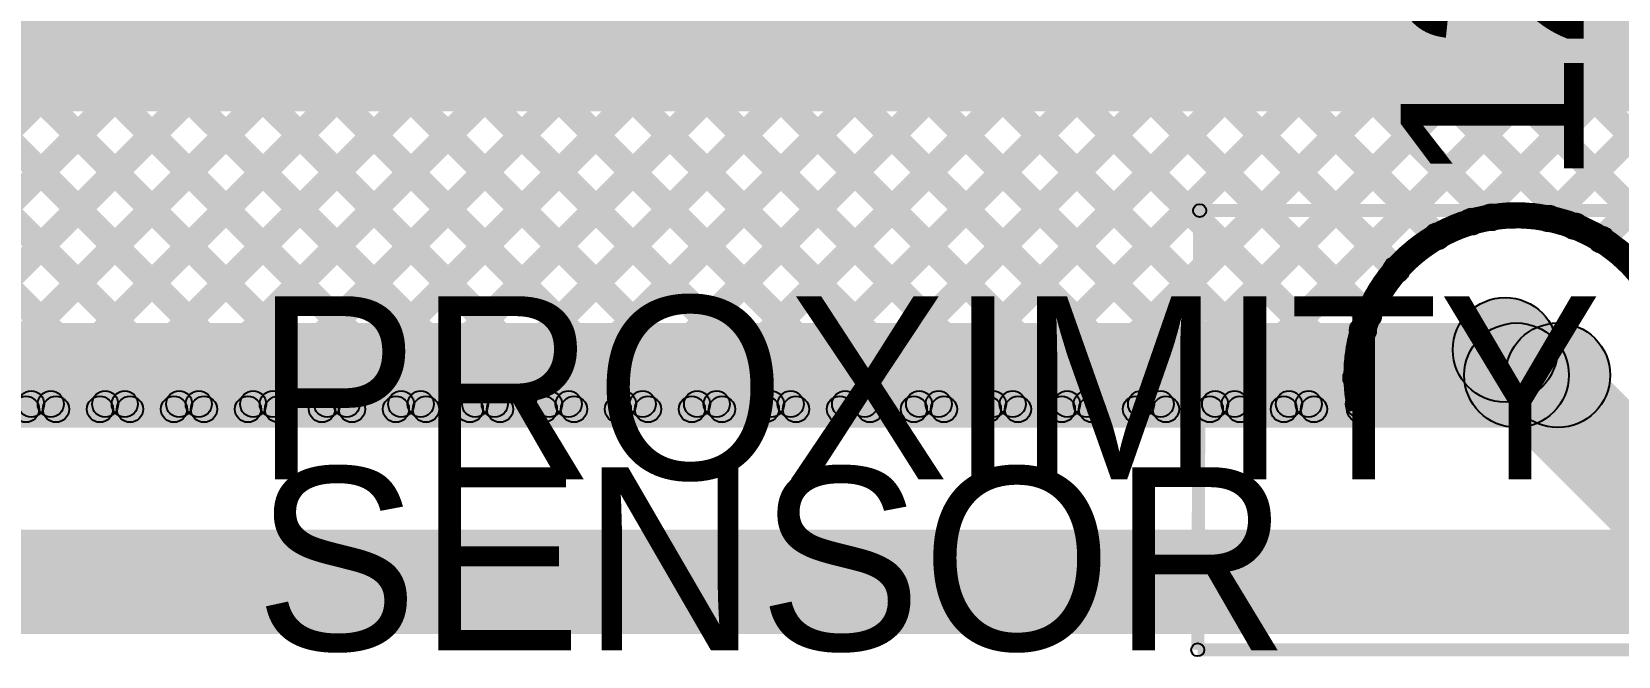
# Model space of a CAD drawing. Header units: millimetres. Extents: x -0.08 to 5.25, y -0.08 to 2.73.
# Drawn here: x 1.767 to 2.373, y 0.089 to 0.328 of the extents above; entities that cross this region are included whole.
import ezdxf

# ---------------------------------------------------------------- set-up
doc = ezdxf.new("R2010")
doc.units = ezdxf.units.MM
doc.header["$MEASUREMENT"] = 0
for name, color, linetype in [('BottomLayer', 5, 'Continuous'), ('BottomSolder', 6, 'Continuous'), ('PadHoleLayer', 156, 'Continuous'), ('TopLayer', 1, 'Continuous'), ('TopOverlay', 2, 'Continuous'), ('TopSolder', 216, 'Continuous')]:
    doc.layers.add(name, color=color, linetype=linetype)

# ---------------------------------------------------------------- blocks, each defined once
blk = doc.blocks.new('WJ301V_5_0_3P_6')
at = {"layer": 'BottomLayer'}
h = blk.add_hatch(color=5, dxfattribs=at)
edge = h.paths.add_edge_path()
edge.add_arc((0, 0), 0.04921, 0, 360)
at = {"layer": 'BottomSolder'}
h = blk.add_hatch(color=6, dxfattribs=at)
edge = h.paths.add_edge_path()
edge.add_arc((0, 0), 0.05321, 0, 360)
at = {"layer": 'PadHoleLayer'}
h = blk.add_hatch(color=156, dxfattribs=at)
edge = h.paths.add_edge_path()
edge.add_arc((0, 0), 0.02559, 0, 360)
at = {"layer": 'TopLayer'}
h = blk.add_hatch(color=1, dxfattribs=at)
edge = h.paths.add_edge_path()
edge.add_arc((0, 0), 0.04921, 0, 360)
at = {"layer": 'TopOverlay'}
for points in [[(-0.11936, -0.10501), (-0.12436, -0.10499), (-0.12363, 0.06301), (-0.11863, 0.06299)], [(-0.12113, 0.0605), (-0.12113, 0.0655), (0.49082, 0.0655), (0.49082, 0.0605)], [(-0.12186, -0.1075), (-0.12186, -0.1025), (0.49192, -0.1025), (0.49192, -0.1075)]]:
    blk.add_hatch(color=2, dxfattribs=at).paths.add_polyline_path(points)
h = blk.add_hatch(color=2, dxfattribs=at)
edge = h.paths.add_edge_path()
edge.add_arc((-0.12113, 0.063), 0.0025, 0, 360)
h = blk.add_hatch(color=2, dxfattribs=at)
edge = h.paths.add_edge_path()
edge.add_arc((-0.12113, 0.063), 0.0025, 0, 360)
h = blk.add_hatch(color=2, dxfattribs=at)
edge = h.paths.add_edge_path()
edge.add_arc((-0.12186, -0.105), 0.0025, 0, 360)
h = blk.add_hatch(color=2, dxfattribs=at)
edge = h.paths.add_edge_path()
edge.add_arc((-0.12186, -0.105), 0.0025, 0, 360)
at = {"layer": 'TopSolder'}
h = blk.add_hatch(color=216, dxfattribs=at)
edge = h.paths.add_edge_path()
edge.add_arc((0, 0), 0.05321, 0, 360)
at = {"layer": 'TopOverlay'}
for centre in [(-0.12113, 0.063), (-0.12113, 0.063), (-0.12186, -0.105), (-0.12186, -0.105)]:
    blk.add_circle(centre, 0.0025, dxfattribs=at)

msp = doc.modelspace()

# ---------------------------------------------------------------- hatches: boundary and pattern name
at = {"layer": 'BottomLayer'}
for points in [[(1.6605, 0.298), (1.6605, 0.338), (2.414, 0.338), (2.414, 0.298)], [(0.388, 0.177), (0.388, 0.217), (2.3343, 0.217), (2.3343, 0.177)], [(0.22, 0.098), (0.22, 0.138), (3.154, 0.138), (3.154, 0.098)]]:
    msp.add_hatch(color=5, dxfattribs=at).paths.add_polyline_path(points)
h = msp.add_hatch(color=5, dxfattribs=at)
edge = h.paths.add_edge_path()
edge.add_arc((2.3343, 0.197), 0.02, 0, 360)
at = {"layer": 'TopLayer'}
for points in [[(1.93775, 0.18046), (1.93068, 0.18754), (2.79846, 1.05532), (2.80554, 1.04825)], [(1.93975, 0.18246), (1.93268, 0.18954), (2.79846, 1.05532), (2.80554, 1.04825)], [(2.19231, 0.18046), (2.18524, 0.18754), (3.05668, 1.05898), (3.06375, 1.05191)], [(2.19431, 0.18246), (2.18724, 0.18954), (3.05668, 1.05898), (3.06375, 1.05191)], [(1.62662, 0.18046), (1.61955, 0.18754), (2.45996, 1.02795), (2.46703, 1.02087)], [(1.62862, 0.18246), (1.62155, 0.18954), (2.45996, 1.02795), (2.46703, 1.02087)], [(1.65491, 0.18046), (1.64784, 0.18754), (2.48825, 1.02795), (2.49532, 1.02087)], [(1.65691, 0.18246), (1.64984, 0.18954), (2.48825, 1.02795), (2.49532, 1.02087)], [(1.68319, 0.18046), (1.67612, 0.18754), (2.51653, 1.02795), (2.5236, 1.02087)], [(1.68519, 0.18246), (1.67812, 0.18954), (2.51653, 1.02795), (2.5236, 1.02087)], [(1.71148, 0.18046), (1.7044, 0.18754), (2.54481, 1.02795), (2.55189, 1.02087)], [(1.71348, 0.18246), (1.70641, 0.18954), (2.54482, 1.02795), (2.55189, 1.02087)], [(1.73976, 0.18046), (1.73269, 0.18754), (2.5731, 1.02795), (2.58017, 1.02087)], [(1.74176, 0.18246), (1.73469, 0.18954), (2.5731, 1.02795), (2.58017, 1.02087)], [(1.76804, 0.18046), (1.76097, 0.18754), (2.60138, 1.02795), (2.60845, 1.02087)], [(1.77005, 0.18246), (1.76297, 0.18954), (2.60138, 1.02795), (2.60845, 1.02087)], [(1.79633, 0.18046), (1.78926, 0.18754), (2.62967, 1.02795), (2.63674, 1.02087)], [(1.79833, 0.18246), (1.79126, 0.18954), (2.62967, 1.02795), (2.63674, 1.02087)], [(1.82461, 0.18046), (1.81754, 0.18754), (2.65795, 1.02795), (2.66502, 1.02087)], [(1.82661, 0.18246), (1.81954, 0.18954), (2.65795, 1.02795), (2.66502, 1.02087)], [(1.8529, 0.18046), (1.84583, 0.18754), (2.68624, 1.02795), (2.69331, 1.02087)], [(1.8549, 0.18246), (1.84783, 0.18954), (2.68624, 1.02795), (2.69331, 1.02087)], [(1.88118, 0.18046), (1.87411, 0.18754), (2.71452, 1.02795), (2.72159, 1.02087)], [(1.88318, 0.18246), (1.87611, 0.18954), (2.71452, 1.02795), (2.72159, 1.02087)], [(1.90947, 0.18046), (1.90239, 0.18754), (2.7428, 1.02795), (2.74988, 1.02087)], [(1.91147, 0.18246), (1.9044, 0.18954), (2.74281, 1.02795), (2.74988, 1.02087)], [(1.96603, 0.18046), (1.95896, 0.18754), (2.79937, 1.02795), (2.80644, 1.02087)], [(1.96804, 0.18246), (1.96096, 0.18954), (2.79937, 1.02795), (2.80644, 1.02087)], [(1.99432, 0.18046), (1.98725, 0.18754), (2.82766, 1.02795), (2.83473, 1.02087)], [(1.99632, 0.18246), (1.98925, 0.18954), (2.82766, 1.02795), (2.83473, 1.02087)], [(2.0226, 0.18046), (2.01553, 0.18754), (2.85594, 1.02795), (2.86301, 1.02087)], [(2.0246, 0.18246), (2.01753, 0.18954), (2.85594, 1.02795), (2.86301, 1.02087)], [(2.05089, 0.18046), (2.04382, 0.18754), (2.88423, 1.02795), (2.8913, 1.02087)], [(2.05289, 0.18246), (2.04582, 0.18954), (2.88423, 1.02795), (2.8913, 1.02087)], [(2.07917, 0.18046), (2.0721, 0.18754), (2.91251, 1.02795), (2.91958, 1.02087)], [(2.08117, 0.18246), (2.0741, 0.18954), (2.91251, 1.02795), (2.91958, 1.02087)], [(2.10746, 0.18046), (2.10038, 0.18754), (2.94079, 1.02795), (2.94787, 1.02087)], [(2.10946, 0.18246), (2.10239, 0.18954), (2.9408, 1.02795), (2.94787, 1.02087)], [(2.13574, 0.18046), (2.12867, 0.18754), (2.96908, 1.02795), (2.97615, 1.02087)], [(2.13774, 0.18246), (2.13067, 0.18954), (2.96908, 1.02795), (2.97615, 1.02087)], [(2.16402, 0.18046), (2.15695, 0.18754), (2.99736, 1.02795), (3.00443, 1.02087)], [(2.16603, 0.18246), (2.15895, 0.18954), (2.99736, 1.02795), (3.00443, 1.02087)], [(2.22059, 0.18046), (2.21352, 0.18754), (3.05668, 1.0307), (3.06375, 1.02363)], [(2.22259, 0.18246), (2.21552, 0.18954), (3.05668, 1.0307), (3.06375, 1.02363)], [(1.28774, 0.89146), (1.29481, 0.89854), (2.00381, 0.18954), (1.99674, 0.18246)], [(1.28774, 0.89146), (1.29481, 0.89854), (2.00581, 0.18754), (1.99874, 0.18046)], [(1.31603, 0.89146), (1.3231, 0.89854), (2.0321, 0.18954), (2.02503, 0.18246)], [(1.31603, 0.89146), (1.3231, 0.89854), (2.0341, 0.18754), (2.02703, 0.18046)], [(1.34431, 0.89146), (1.35138, 0.89854), (2.06038, 0.18954), (2.05331, 0.18246)], [(1.34431, 0.89146), (1.35138, 0.89854), (2.06238, 0.18754), (2.05531, 0.18046)], [(1.37259, 0.89146), (1.37967, 0.89854), (2.08867, 0.18954), (2.08159, 0.18246)], [(1.37259, 0.89146), (1.37967, 0.89854), (2.09067, 0.18754), (2.08359, 0.18046)], [(1.40088, 0.89146), (1.40795, 0.89854), (2.11695, 0.18954), (2.10988, 0.18246)], [(1.40088, 0.89146), (1.40795, 0.89854), (2.11895, 0.18754), (2.11188, 0.18046)], [(1.42916, 0.89146), (1.43623, 0.89854), (2.14523, 0.18954), (2.13816, 0.18246)], [(1.42916, 0.89146), (1.43623, 0.89854), (2.14723, 0.18754), (2.14016, 0.18046)], [(1.45745, 0.89146), (1.46452, 0.89854), (2.17352, 0.18954), (2.16645, 0.18246)], [(1.45745, 0.89146), (1.46452, 0.89854), (2.17552, 0.18754), (2.16845, 0.18046)], [(1.48573, 0.89146), (1.4928, 0.89854), (2.2018, 0.18954), (2.19473, 0.18246)], [(1.48573, 0.89146), (1.4928, 0.89854), (2.2038, 0.18754), (2.19673, 0.18046)], [(1.51402, 0.89146), (1.52109, 0.89854), (2.23009, 0.18954), (2.22302, 0.18246)], [(1.51402, 0.89146), (1.52109, 0.89854), (2.23209, 0.18754), (2.22502, 0.18046)], [(1.5423, 0.89146), (1.54937, 0.89854), (2.25837, 0.18954), (2.2513, 0.18246)], [(1.5423, 0.89146), (1.54937, 0.89854), (2.26037, 0.18754), (2.2533, 0.18046)], [(1.57058, 0.89146), (1.57766, 0.89854), (2.27663, 0.19956), (2.26956, 0.19249)], [(1.57059, 0.89146), (1.57766, 0.89854), (2.27663, 0.19956), (2.26956, 0.19249)], [(1.59887, 0.89146), (1.60594, 0.89854), (2.28106, 0.22342), (2.27399, 0.21635)], [(1.59887, 0.89146), (1.60594, 0.89854), (2.28106, 0.22342), (2.27399, 0.21634)], [(1.62715, 0.89146), (1.63422, 0.89854), (2.29184, 0.24092), (2.28477, 0.23385)], [(1.62715, 0.89146), (1.63422, 0.89854), (2.29184, 0.24092), (2.28477, 0.23385)], [(1.65544, 0.89146), (1.66251, 0.89854), (2.3074, 0.25365), (2.30033, 0.24657)], [(1.65544, 0.89146), (1.66251, 0.89854), (2.3074, 0.25365), (2.30033, 0.24657)], [(1.68372, 0.89146), (1.69079, 0.89854), (2.32832, 0.261), (2.32125, 0.25393)], [(1.68372, 0.89146), (1.69079, 0.89854), (2.32832, 0.261), (2.32125, 0.25393)], [(1.71201, 0.89146), (1.71908, 0.89854), (2.36003, 0.25758), (2.35296, 0.25051)], [(1.71201, 0.89146), (1.71908, 0.89854), (2.36003, 0.25758), (2.35296, 0.25051)], [(1.74029, 0.89146), (1.74736, 0.89854), (2.45636, 0.18954), (2.44929, 0.18246)], [(1.74029, 0.89146), (1.74736, 0.89854), (2.45836, 0.18754), (2.45129, 0.18046)], [(1.76857, 0.89146), (1.77565, 0.89854), (2.47347, 0.20071), (2.4664, 0.19364)], [(1.76858, 0.89146), (1.77565, 0.89854), (2.47347, 0.20071), (2.4664, 0.19364)], [(1.79686, 0.89146), (1.80393, 0.89854), (2.38593, 0.31654), (2.37886, 0.30947)], [(1.79686, 0.89146), (1.80393, 0.89854), (2.38593, 0.31654), (2.37886, 0.30947)], [(1.35815, 0.79277), (1.36522, 0.79984), (1.97553, 0.18954), (1.96846, 0.18246)], [(1.35815, 0.79277), (1.36522, 0.79984), (1.97753, 0.18754), (1.97046, 0.18046)], [(1.35815, 0.76449), (1.36522, 0.77156), (1.94724, 0.18954), (1.94017, 0.18246)], [(1.35815, 0.76449), (1.36522, 0.77156), (1.94924, 0.18754), (1.94217, 0.18046)], [(1.35815, 0.7362), (1.36522, 0.74327), (1.91896, 0.18954), (1.91189, 0.18246)], [(1.35815, 0.7362), (1.36522, 0.74327), (1.92096, 0.18754), (1.91389, 0.18046)], [(1.35815, 0.70792), (1.36522, 0.71499), (1.89068, 0.18954), (1.8836, 0.18246)], [(1.35815, 0.70792), (1.36522, 0.71499), (1.89268, 0.18754), (1.8856, 0.18046)], [(1.35815, 0.67963), (1.36522, 0.6867), (1.86239, 0.18954), (1.85532, 0.18246)], [(1.35815, 0.67963), (1.36522, 0.6867), (1.86439, 0.18754), (1.85732, 0.18046)], [(1.35815, 0.65135), (1.36522, 0.65842), (1.83411, 0.18954), (1.82704, 0.18246)], [(1.35815, 0.65135), (1.36522, 0.65842), (1.83611, 0.18754), (1.82904, 0.18046)], [(1.35815, 0.62306), (1.36522, 0.63014), (1.80582, 0.18954), (1.79875, 0.18246)], [(1.35815, 0.62306), (1.36522, 0.63013), (1.80782, 0.18754), (1.80075, 0.18046)], [(1.35815, 0.59478), (1.36522, 0.60185), (1.77754, 0.18954), (1.77047, 0.18246)], [(1.35815, 0.59478), (1.36522, 0.60185), (1.77954, 0.18754), (1.77247, 0.18046)], [(2.32062, 0.25221), (2.31355, 0.25928), (2.37859, 0.32431), (2.38566, 0.31724)], [(2.32062, 0.25221), (2.31355, 0.25928), (2.37859, 0.32431), (2.38566, 0.31724)], [(2.35013, 0.25343), (2.34306, 0.2605), (2.38488, 0.30232), (2.39195, 0.29525)], [(2.35013, 0.25343), (2.34306, 0.2605), (2.38488, 0.30232), (2.39195, 0.29525)], [(2.37033, 0.24534), (2.36325, 0.25241), (2.40162, 0.29078), (2.40869, 0.28371)], [(2.37032, 0.24534), (2.36325, 0.25241), (2.40162, 0.29078), (2.40869, 0.28371)], [(2.31578, 0.19258), (2.34407, 0.22087), (2.43779, 0.12714), (2.40951, 0.09886)], [(2.24888, 0.18046), (2.24181, 0.18754), (2.27202, 0.21775), (2.27909, 0.21068)], [(2.25088, 0.18246), (2.24381, 0.18954), (2.27202, 0.21775), (2.27909, 0.21068)], [(2.3343, 0.177), (2.3343, 0.217), (2.35011, 0.217), (2.35011, 0.177)], [(1.36169, 0.181), (1.36169, 0.191), (2.27408, 0.191), (2.27408, 0.181)], [(1.36169, 0.179), (1.36169, 0.189), (2.27448, 0.189), (2.27448, 0.179)]]:
    msp.add_hatch(color=1, dxfattribs=at).paths.add_polyline_path(points)
h = msp.add_hatch(color=1, dxfattribs=at)
edge = h.paths.add_edge_path()
edge.add_arc((2.32479, 0.25747), 0.005, 0, 360)
h = msp.add_hatch(color=1, dxfattribs=at)
edge = h.paths.add_edge_path()
edge.add_arc((2.32479, 0.25747), 0.005, 0, 360)
h = msp.add_hatch(color=1, dxfattribs=at)
edge = h.paths.add_edge_path()
edge.add_arc((2.34659, 0.25697), 0.005, 0, 360)
h = msp.add_hatch(color=1, dxfattribs=at)
edge = h.paths.add_edge_path()
edge.add_arc((2.34659, 0.25697), 0.005, 0, 360)
h = msp.add_hatch(color=1, dxfattribs=at)
edge = h.paths.add_edge_path()
edge.add_arc((2.30386, 0.25011), 0.005, 0, 360)
h = msp.add_hatch(color=1, dxfattribs=at)
edge = h.paths.add_edge_path()
edge.add_arc((2.30386, 0.25011), 0.005, 0, 360)
h = msp.add_hatch(color=1, dxfattribs=at)
edge = h.paths.add_edge_path()
edge.add_arc((2.31709, 0.25574), 0.005, 0, 360)
h = msp.add_hatch(color=1, dxfattribs=at)
edge = h.paths.add_edge_path()
edge.add_arc((2.31708, 0.25574), 0.005, 0, 360)
h = msp.add_hatch(color=1, dxfattribs=at)
edge = h.paths.add_edge_path()
edge.add_arc((2.3565, 0.25405), 0.005, 0, 360)
h = msp.add_hatch(color=1, dxfattribs=at)
edge = h.paths.add_edge_path()
edge.add_arc((2.35649, 0.25405), 0.005, 0, 360)
h = msp.add_hatch(color=1, dxfattribs=at)
edge = h.paths.add_edge_path()
edge.add_arc((2.36679, 0.24888), 0.005, 0, 360)
h = msp.add_hatch(color=1, dxfattribs=at)
edge = h.paths.add_edge_path()
edge.add_arc((2.36679, 0.24888), 0.005, 0, 360)
h = msp.add_hatch(color=1, dxfattribs=at)
edge = h.paths.add_edge_path()
edge.add_arc((2.2883, 0.23739), 0.005, 0, 360)
h = msp.add_hatch(color=1, dxfattribs=at)
edge = h.paths.add_edge_path()
edge.add_arc((2.2883, 0.23739), 0.005, 0, 360)
h = msp.add_hatch(color=1, dxfattribs=at)
edge = h.paths.add_edge_path()
edge.add_arc((2.27752, 0.21988), 0.005, 0, 360)
h = msp.add_hatch(color=1, dxfattribs=at)
edge = h.paths.add_edge_path()
edge.add_arc((2.27752, 0.21988), 0.005, 0, 360)
h = msp.add_hatch(color=1, dxfattribs=at)
edge = h.paths.add_edge_path()
edge.add_arc((2.32992, 0.20673), 0.02, 0, 360)
h = msp.add_hatch(color=1, dxfattribs=at)
edge = h.paths.add_edge_path()
edge.add_arc((2.27556, 0.21421), 0.005, 0, 360)
h = msp.add_hatch(color=1, dxfattribs=at)
edge = h.paths.add_edge_path()
edge.add_arc((2.27556, 0.21422), 0.005, 0, 360)
h = msp.add_hatch(color=1, dxfattribs=at)
edge = h.paths.add_edge_path()
edge.add_arc((2.3343, 0.197), 0.02, 0, 360)
h = msp.add_hatch(color=1, dxfattribs=at)
edge = h.paths.add_edge_path()
edge.add_arc((2.35011, 0.197), 0.02, 0, 360)
h = msp.add_hatch(color=1, dxfattribs=at)
edge = h.paths.add_edge_path()
edge.add_arc((2.27309, 0.19603), 0.005, 0, 360)
h = msp.add_hatch(color=1, dxfattribs=at)
edge = h.paths.add_edge_path()
edge.add_arc((2.27309, 0.19603), 0.005, 0, 360)
h = msp.add_hatch(color=1, dxfattribs=at)
edge = h.paths.add_edge_path()
edge.add_arc((1.76451, 0.184), 0.005, 0, 360)
h = msp.add_hatch(color=1, dxfattribs=at)
edge = h.paths.add_edge_path()
edge.add_arc((1.76651, 0.186), 0.005, 0, 360)
h = msp.add_hatch(color=1, dxfattribs=at)
edge = h.paths.add_edge_path()
edge.add_arc((1.774, 0.186), 0.005, 0, 360)
h = msp.add_hatch(color=1, dxfattribs=at)
edge = h.paths.add_edge_path()
edge.add_arc((1.776, 0.184), 0.005, 0, 360)
h = msp.add_hatch(color=1, dxfattribs=at)
edge = h.paths.add_edge_path()
edge.add_arc((1.79279, 0.184), 0.005, 0, 360)
h = msp.add_hatch(color=1, dxfattribs=at)
edge = h.paths.add_edge_path()
edge.add_arc((1.79479, 0.186), 0.005, 0, 360)
h = msp.add_hatch(color=1, dxfattribs=at)
edge = h.paths.add_edge_path()
edge.add_arc((1.80229, 0.186), 0.005, 0, 360)
h = msp.add_hatch(color=1, dxfattribs=at)
edge = h.paths.add_edge_path()
edge.add_arc((1.80429, 0.184), 0.005, 0, 360)
h = msp.add_hatch(color=1, dxfattribs=at)
edge = h.paths.add_edge_path()
edge.add_arc((1.82108, 0.184), 0.005, 0, 360)
h = msp.add_hatch(color=1, dxfattribs=at)
edge = h.paths.add_edge_path()
edge.add_arc((1.82308, 0.186), 0.005, 0, 360)
h = msp.add_hatch(color=1, dxfattribs=at)
edge = h.paths.add_edge_path()
edge.add_arc((1.83057, 0.186), 0.005, 0, 360)
h = msp.add_hatch(color=1, dxfattribs=at)
edge = h.paths.add_edge_path()
edge.add_arc((1.83257, 0.184), 0.005, 0, 360)
h = msp.add_hatch(color=1, dxfattribs=at)
edge = h.paths.add_edge_path()
edge.add_arc((1.84936, 0.184), 0.005, 0, 360)
h = msp.add_hatch(color=1, dxfattribs=at)
edge = h.paths.add_edge_path()
edge.add_arc((1.85136, 0.186), 0.005, 0, 360)
h = msp.add_hatch(color=1, dxfattribs=at)
edge = h.paths.add_edge_path()
edge.add_arc((1.85886, 0.186), 0.005, 0, 360)
h = msp.add_hatch(color=1, dxfattribs=at)
edge = h.paths.add_edge_path()
edge.add_arc((1.86086, 0.184), 0.005, 0, 360)
h = msp.add_hatch(color=1, dxfattribs=at)
edge = h.paths.add_edge_path()
edge.add_arc((1.87765, 0.184), 0.005, 0, 360)
h = msp.add_hatch(color=1, dxfattribs=at)
edge = h.paths.add_edge_path()
edge.add_arc((1.87965, 0.186), 0.005, 0, 360)
h = msp.add_hatch(color=1, dxfattribs=at)
edge = h.paths.add_edge_path()
edge.add_arc((1.88714, 0.186), 0.005, 0, 360)
h = msp.add_hatch(color=1, dxfattribs=at)
edge = h.paths.add_edge_path()
edge.add_arc((1.88914, 0.184), 0.005, 0, 360)
h = msp.add_hatch(color=1, dxfattribs=at)
edge = h.paths.add_edge_path()
edge.add_arc((1.90593, 0.184), 0.005, 0, 360)
h = msp.add_hatch(color=1, dxfattribs=at)
edge = h.paths.add_edge_path()
edge.add_arc((1.90793, 0.186), 0.005, 0, 360)
h = msp.add_hatch(color=1, dxfattribs=at)
edge = h.paths.add_edge_path()
edge.add_arc((1.91542, 0.186), 0.005, 0, 360)
h = msp.add_hatch(color=1, dxfattribs=at)
edge = h.paths.add_edge_path()
edge.add_arc((1.91742, 0.184), 0.005, 0, 360)
h = msp.add_hatch(color=1, dxfattribs=at)
edge = h.paths.add_edge_path()
edge.add_arc((1.93421, 0.184), 0.005, 0, 360)
h = msp.add_hatch(color=1, dxfattribs=at)
edge = h.paths.add_edge_path()
edge.add_arc((1.93622, 0.186), 0.005, 0, 360)
h = msp.add_hatch(color=1, dxfattribs=at)
edge = h.paths.add_edge_path()
edge.add_arc((1.94371, 0.186), 0.005, 0, 360)
h = msp.add_hatch(color=1, dxfattribs=at)
edge = h.paths.add_edge_path()
edge.add_arc((1.94571, 0.184), 0.005, 0, 360)
h = msp.add_hatch(color=1, dxfattribs=at)
edge = h.paths.add_edge_path()
edge.add_arc((1.9625, 0.184), 0.005, 0, 360)
h = msp.add_hatch(color=1, dxfattribs=at)
edge = h.paths.add_edge_path()
edge.add_arc((1.9645, 0.186), 0.005, 0, 360)
h = msp.add_hatch(color=1, dxfattribs=at)
edge = h.paths.add_edge_path()
edge.add_arc((1.97199, 0.186), 0.005, 0, 360)
h = msp.add_hatch(color=1, dxfattribs=at)
edge = h.paths.add_edge_path()
edge.add_arc((1.97399, 0.184), 0.005, 0, 360)
h = msp.add_hatch(color=1, dxfattribs=at)
edge = h.paths.add_edge_path()
edge.add_arc((1.99078, 0.184), 0.005, 0, 360)
h = msp.add_hatch(color=1, dxfattribs=at)
edge = h.paths.add_edge_path()
edge.add_arc((1.99278, 0.186), 0.005, 0, 360)
h = msp.add_hatch(color=1, dxfattribs=at)
edge = h.paths.add_edge_path()
edge.add_arc((2.00028, 0.186), 0.005, 0, 360)
h = msp.add_hatch(color=1, dxfattribs=at)
edge = h.paths.add_edge_path()
edge.add_arc((2.00228, 0.184), 0.005, 0, 360)
h = msp.add_hatch(color=1, dxfattribs=at)
edge = h.paths.add_edge_path()
edge.add_arc((2.01907, 0.184), 0.005, 0, 360)
h = msp.add_hatch(color=1, dxfattribs=at)
edge = h.paths.add_edge_path()
edge.add_arc((2.02107, 0.186), 0.005, 0, 360)
h = msp.add_hatch(color=1, dxfattribs=at)
edge = h.paths.add_edge_path()
edge.add_arc((2.02856, 0.186), 0.005, 0, 360)
h = msp.add_hatch(color=1, dxfattribs=at)
edge = h.paths.add_edge_path()
edge.add_arc((2.03056, 0.184), 0.005, 0, 360)
h = msp.add_hatch(color=1, dxfattribs=at)
edge = h.paths.add_edge_path()
edge.add_arc((2.04735, 0.184), 0.005, 0, 360)
h = msp.add_hatch(color=1, dxfattribs=at)
edge = h.paths.add_edge_path()
edge.add_arc((2.04935, 0.186), 0.005, 0, 360)
h = msp.add_hatch(color=1, dxfattribs=at)
edge = h.paths.add_edge_path()
edge.add_arc((2.05685, 0.186), 0.005, 0, 360)
h = msp.add_hatch(color=1, dxfattribs=at)
edge = h.paths.add_edge_path()
edge.add_arc((2.05885, 0.184), 0.005, 0, 360)
h = msp.add_hatch(color=1, dxfattribs=at)
edge = h.paths.add_edge_path()
edge.add_arc((2.07564, 0.184), 0.005, 0, 360)
h = msp.add_hatch(color=1, dxfattribs=at)
edge = h.paths.add_edge_path()
edge.add_arc((2.07764, 0.186), 0.005, 0, 360)
h = msp.add_hatch(color=1, dxfattribs=at)
edge = h.paths.add_edge_path()
edge.add_arc((2.08513, 0.186), 0.005, 0, 360)
h = msp.add_hatch(color=1, dxfattribs=at)
edge = h.paths.add_edge_path()
edge.add_arc((2.08713, 0.184), 0.005, 0, 360)
h = msp.add_hatch(color=1, dxfattribs=at)
edge = h.paths.add_edge_path()
edge.add_arc((2.10392, 0.184), 0.005, 0, 360)
h = msp.add_hatch(color=1, dxfattribs=at)
edge = h.paths.add_edge_path()
edge.add_arc((2.10592, 0.186), 0.005, 0, 360)
h = msp.add_hatch(color=1, dxfattribs=at)
edge = h.paths.add_edge_path()
edge.add_arc((2.11341, 0.186), 0.005, 0, 360)
h = msp.add_hatch(color=1, dxfattribs=at)
edge = h.paths.add_edge_path()
edge.add_arc((2.11541, 0.184), 0.005, 0, 360)
h = msp.add_hatch(color=1, dxfattribs=at)
edge = h.paths.add_edge_path()
edge.add_arc((2.1322, 0.184), 0.005, 0, 360)
h = msp.add_hatch(color=1, dxfattribs=at)
edge = h.paths.add_edge_path()
edge.add_arc((2.13421, 0.186), 0.005, 0, 360)
h = msp.add_hatch(color=1, dxfattribs=at)
edge = h.paths.add_edge_path()
edge.add_arc((2.1417, 0.186), 0.005, 0, 360)
h = msp.add_hatch(color=1, dxfattribs=at)
edge = h.paths.add_edge_path()
edge.add_arc((2.1437, 0.184), 0.005, 0, 360)
h = msp.add_hatch(color=1, dxfattribs=at)
edge = h.paths.add_edge_path()
edge.add_arc((2.16049, 0.184), 0.005, 0, 360)
h = msp.add_hatch(color=1, dxfattribs=at)
edge = h.paths.add_edge_path()
edge.add_arc((2.16249, 0.186), 0.005, 0, 360)
h = msp.add_hatch(color=1, dxfattribs=at)
edge = h.paths.add_edge_path()
edge.add_arc((2.16998, 0.186), 0.005, 0, 360)
h = msp.add_hatch(color=1, dxfattribs=at)
edge = h.paths.add_edge_path()
edge.add_arc((2.17198, 0.184), 0.005, 0, 360)
h = msp.add_hatch(color=1, dxfattribs=at)
edge = h.paths.add_edge_path()
edge.add_arc((2.18877, 0.184), 0.005, 0, 360)
h = msp.add_hatch(color=1, dxfattribs=at)
edge = h.paths.add_edge_path()
edge.add_arc((2.19077, 0.186), 0.005, 0, 360)
h = msp.add_hatch(color=1, dxfattribs=at)
edge = h.paths.add_edge_path()
edge.add_arc((2.19827, 0.186), 0.005, 0, 360)
h = msp.add_hatch(color=1, dxfattribs=at)
edge = h.paths.add_edge_path()
edge.add_arc((2.20027, 0.184), 0.005, 0, 360)
h = msp.add_hatch(color=1, dxfattribs=at)
edge = h.paths.add_edge_path()
edge.add_arc((2.21706, 0.184), 0.005, 0, 360)
h = msp.add_hatch(color=1, dxfattribs=at)
edge = h.paths.add_edge_path()
edge.add_arc((2.21906, 0.186), 0.005, 0, 360)
h = msp.add_hatch(color=1, dxfattribs=at)
edge = h.paths.add_edge_path()
edge.add_arc((2.22655, 0.186), 0.005, 0, 360)
h = msp.add_hatch(color=1, dxfattribs=at)
edge = h.paths.add_edge_path()
edge.add_arc((2.22855, 0.184), 0.005, 0, 360)
h = msp.add_hatch(color=1, dxfattribs=at)
edge = h.paths.add_edge_path()
edge.add_arc((2.24534, 0.184), 0.005, 0, 360)
h = msp.add_hatch(color=1, dxfattribs=at)
edge = h.paths.add_edge_path()
edge.add_arc((2.24734, 0.186), 0.005, 0, 360)
h = msp.add_hatch(color=1, dxfattribs=at)
edge = h.paths.add_edge_path()
edge.add_arc((2.25484, 0.186), 0.005, 0, 360)
h = msp.add_hatch(color=1, dxfattribs=at)
edge = h.paths.add_edge_path()
edge.add_arc((2.25684, 0.184), 0.005, 0, 360)
h = msp.add_hatch(color=1, dxfattribs=at)
edge = h.paths.add_edge_path()
edge.add_arc((2.27408, 0.186), 0.005, 0, 360)
h = msp.add_hatch(color=1, dxfattribs=at)
edge = h.paths.add_edge_path()
edge.add_arc((2.27408, 0.186), 0.005, 0, 360)
h = msp.add_hatch(color=1, dxfattribs=at)
edge = h.paths.add_edge_path()
edge.add_arc((2.27448, 0.184), 0.005, 0, 360)
h = msp.add_hatch(color=1, dxfattribs=at)
edge = h.paths.add_edge_path()
edge.add_arc((2.27448, 0.184), 0.005, 0, 360)

# ---------------------------------------------------------------- linework, layer by layer
at = {"layer": 'BottomLayer'}
msp.add_circle((2.3343, 0.197), 0.02, dxfattribs=at)
at = {"layer": 'TopLayer', "const_width": 0.01}
for points in [[(2.27408, 0.186, -1.094683), (2.39551, 0.197)], [(2.27448, 0.184, -1.113165), (2.39551, 0.197)]]:
    msp.add_lwpolyline(points, format="xyb", dxfattribs=at)
at = {"layer": 'TopLayer'}
for centre, radius in [((2.32479, 0.25747), 0.005), ((2.32479, 0.25747), 0.005), ((2.34659, 0.25697), 0.005), ((2.34659, 0.25697), 0.005), ((2.30386, 0.25011), 0.005), ((2.30386, 0.25011), 0.005), ((2.31708, 0.25574), 0.005), ((2.31709, 0.25574), 0.005), ((2.35649, 0.25405), 0.005), ((2.3565, 0.25405), 0.005), ((2.36679, 0.24888), 0.005), ((2.36679, 0.24888), 0.005), ((2.2883, 0.23739), 0.005), ((2.2883, 0.23739), 0.005), ((2.27752, 0.21988), 0.005), ((2.27752, 0.21988), 0.005), ((2.32992, 0.20673), 0.02), ((2.27556, 0.21422), 0.005), ((2.27556, 0.21421), 0.005), ((2.3343, 0.197), 0.02), ((2.35011, 0.197), 0.02), ((2.27309, 0.19603), 0.005), ((2.27309, 0.19603), 0.005), ((1.76451, 0.184), 0.005), ((1.76651, 0.186), 0.005), ((1.774, 0.186), 0.005), ((1.776, 0.184), 0.005), ((1.79279, 0.184), 0.005), ((1.79479, 0.186), 0.005), ((1.80229, 0.186), 0.005), ((1.80429, 0.184), 0.005), ((1.82108, 0.184), 0.005), ((1.82308, 0.186), 0.005), ((1.83057, 0.186), 0.005), ((1.83257, 0.184), 0.005), ((1.84936, 0.184), 0.005), ((1.85136, 0.186), 0.005), ((1.85886, 0.186), 0.005), ((1.86086, 0.184), 0.005), ((1.87765, 0.184), 0.005), ((1.87965, 0.186), 0.005), ((1.88714, 0.186), 0.005), ((1.88914, 0.184), 0.005), ((1.90593, 0.184), 0.005), ((1.90793, 0.186), 0.005), ((1.91542, 0.186), 0.005), ((1.91742, 0.184), 0.005), ((1.93421, 0.184), 0.005), ((1.93622, 0.186), 0.005), ((1.94371, 0.186), 0.005), ((1.94571, 0.184), 0.005), ((1.9625, 0.184), 0.005), ((1.9645, 0.186), 0.005), ((1.97199, 0.186), 0.005), ((1.97399, 0.184), 0.005), ((1.99078, 0.184), 0.005), ((1.99278, 0.186), 0.005), ((2.00028, 0.186), 0.005), ((2.00228, 0.184), 0.005), ((2.01907, 0.184), 0.005), ((2.02107, 0.186), 0.005), ((2.02856, 0.186), 0.005), ((2.03056, 0.184), 0.005), ((2.04735, 0.184), 0.005), ((2.04935, 0.186), 0.005), ((2.05685, 0.186), 0.005), ((2.05885, 0.184), 0.005), ((2.07564, 0.184), 0.005), ((2.07764, 0.186), 0.005), ((2.08513, 0.186), 0.005), ((2.08713, 0.184), 0.005), ((2.10392, 0.184), 0.005), ((2.10592, 0.186), 0.005), ((2.11341, 0.186), 0.005), ((2.11541, 0.184), 0.005), ((2.1322, 0.184), 0.005), ((2.13421, 0.186), 0.005), ((2.1417, 0.186), 0.005), ((2.1437, 0.184), 0.005), ((2.16049, 0.184), 0.005), ((2.16249, 0.186), 0.005), ((2.16998, 0.186), 0.005), ((2.17198, 0.184), 0.005), ((2.18877, 0.184), 0.005), ((2.19077, 0.186), 0.005), ((2.19827, 0.186), 0.005), ((2.20027, 0.184), 0.005), ((2.21706, 0.184), 0.005), ((2.21906, 0.186), 0.005), ((2.22655, 0.186), 0.005), ((2.22855, 0.184), 0.005), ((2.24534, 0.184), 0.005), ((2.24734, 0.186), 0.005), ((2.25484, 0.186), 0.005), ((2.25684, 0.184), 0.005), ((2.27408, 0.186), 0.005), ((2.27408, 0.186), 0.005), ((2.27448, 0.184), 0.005), ((2.27448, 0.184), 0.005)]:
    msp.add_circle(centre, radius, dxfattribs=at)

# ---------------------------------------------------------------- block references
at = {"rotation": 360}
msp.add_blockref('WJ301V_5_0_3P_6', (2.3343, 0.197), dxfattribs=at)

# ---------------------------------------------------------------- texts
at = {"layer": 'TopOverlay'}
for s, rotation, p in [('12V', 90, (2.36, 0.269)), ('PROXIMITY', 360, (1.852, 0.15724)), ('SENSOR', 360, (1.852, 0.09182))]:
    msp.add_text(s, height=0.07, rotation=rotation, dxfattribs=at).set_placement(p)

doc.saveas('drawing.dxf')
